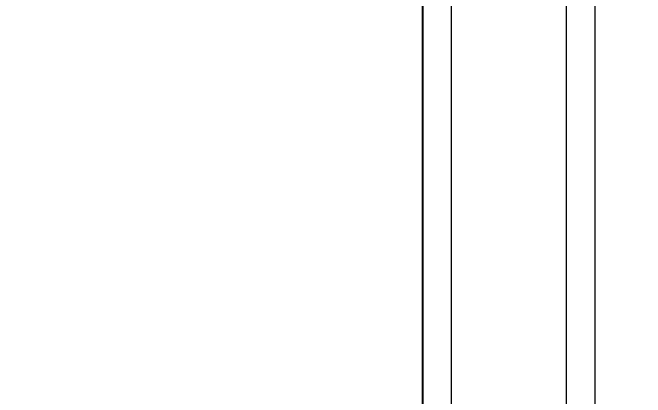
# Model space of a CAD drawing. Extents: x 1188826 to 1909461, y 608442 to 1651179.
# Drawn here: x 1666648.8 to 1667089.1, y 1032811.1 to 1033078.5 of the extents above; entities that cross this region are included whole.
import ezdxf

# ---------------------------------------------------------------- set-up
doc = ezdxf.new("R2010")
doc.units = 0
doc.header["$LTSCALE"] = 1000
doc.header["$MEASUREMENT"] = 0
doc.layers.add('窗', color=4, linetype='Continuous')
doc.layers.add('立面线', color=40, linetype='Continuous')

# ---------------------------------------------------------------- blocks, each defined once
blk = doc.blocks.new('EHYTERHT5EHTER')
at = {"layer": '窗', "ltscale": 3}
for points in [[(82514.47, -228180.6), (83449.73, -228180.6), (83449.73, -229130.6), (82514.47, -229130.6)], [(83569.73, -228180.6), (84504.99, -228180.6), (84504.99, -229130.6), (83569.73, -229130.6)]]:
    blk.add_lwpolyline(points, close=True, dxfattribs=at)

msp = doc.modelspace()

# ---------------------------------------------------------------- linework, layer by layer
at = {"layer": '立面线'}
for p, q in [((1666934.15, 1032663.42), (1666934.15, 1033613.42)), ((1666954.15, 1032663.42), (1666954.15, 1033613.42)), ((1667034.15, 1032663.42), (1667034.15, 1033613.42)), ((1667054.15, 1032663.42), (1667054.15, 1033613.42))]:
    msp.add_line(p, q, dxfattribs=at)

# ---------------------------------------------------------------- block references
at = {"layer": '窗'}
msp.add_blockref('EHYTERHT5EHTER', (1583484.46, 1261794.02), dxfattribs=at)

doc.saveas('drawing.dxf')
